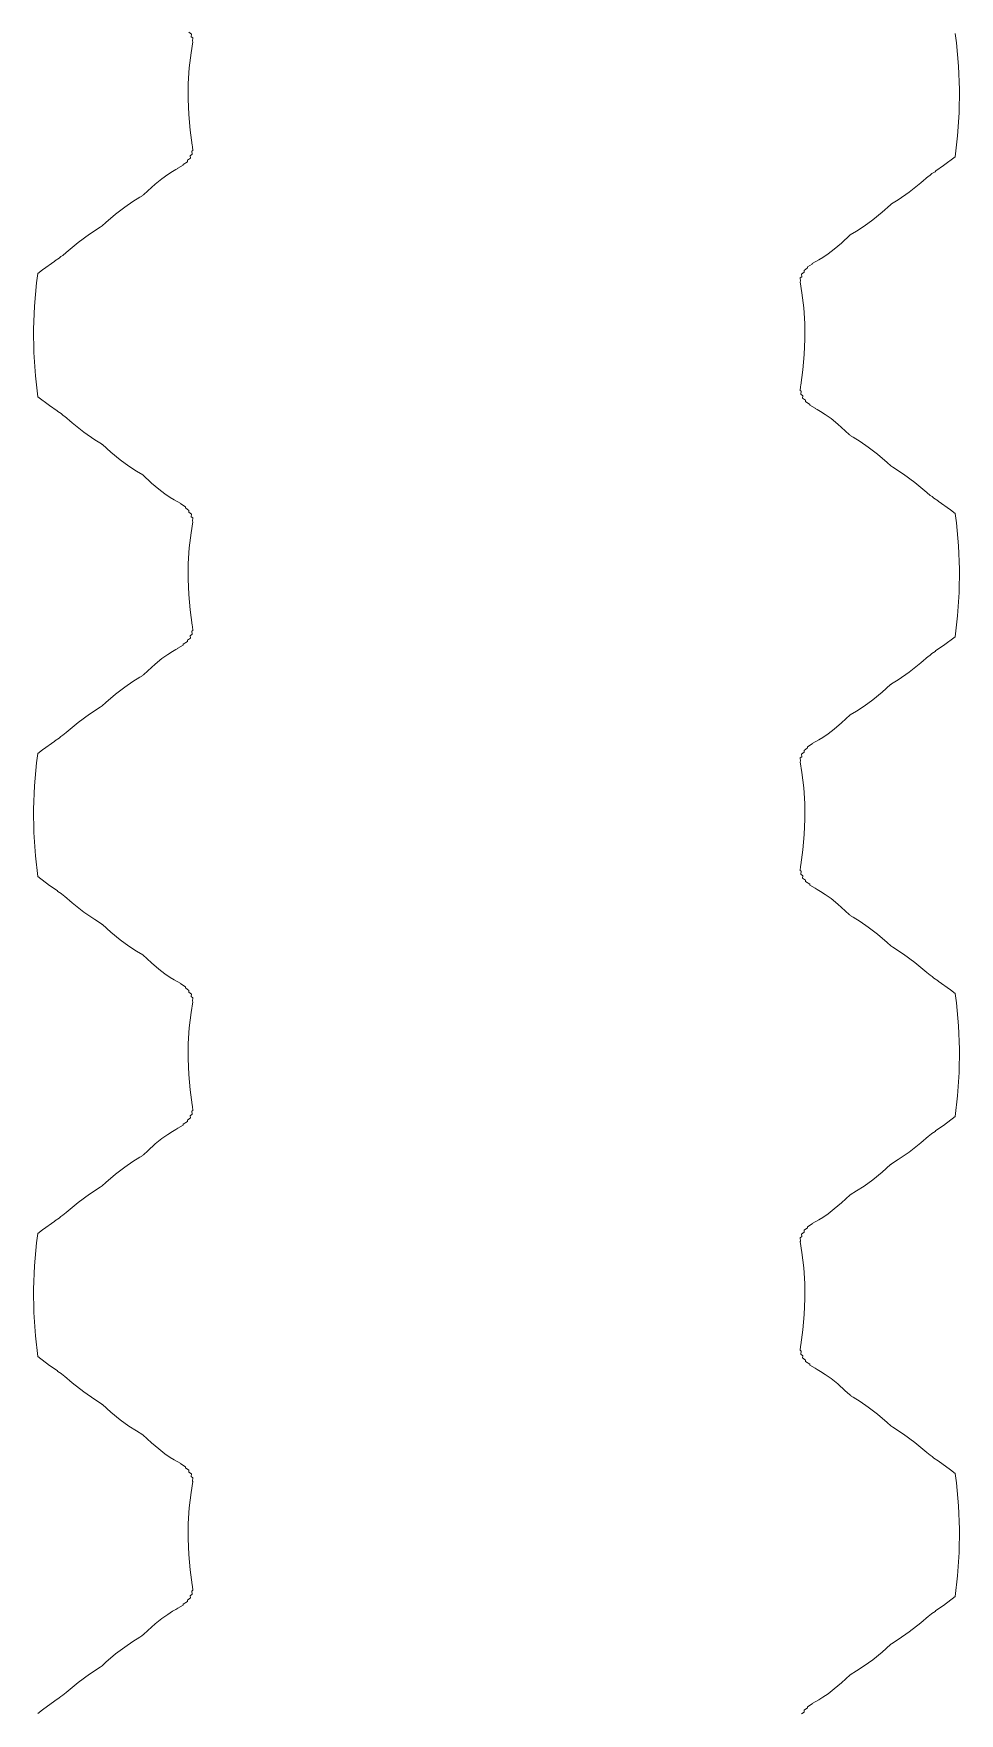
# Model space of a CAD drawing. Header units: millimetres. Extents: x -1 to 1, y -50 to 52.
# Drawn here: x -0.965 to 0.965, y 1.128 to 4.628 of the extents above; entities that cross this region are included whole.
import ezdxf

# ---------------------------------------------------------------- set-up
doc = ezdxf.new("R2010")
doc.units = ezdxf.units.MM
doc.layers.add('rack1', color=7, linetype='CONTINUOUS', lineweight=0)
doc.layers.add('rack2', color=7, linetype='CONTINUOUS', lineweight=0)

msp = doc.modelspace()

# ---------------------------------------------------------------- linework, layer by layer
at = {"layer": 'rack1'}
for p, q in [((-0.636, 4.627), (-0.6411, 4.6309)), ((-0.6363, 4.6216), (-0.636, 4.627)), ((-0.6333, 4.6191), (-0.6363, 4.6216)), ((-0.6404, 4.5565), (-0.6368, 4.5883)), ((-0.6368, 4.5883), (-0.6331, 4.6111)), ((-0.6341, 4.6121), (-0.6333, 4.6191)), ((-0.6331, 4.6111), (-0.6341, 4.6121)), ((-0.6425, 4.5242), (-0.6404, 4.5565)), ((-0.6429, 4.4917), (-0.6425, 4.5242)), ((-0.6416, 4.4593), (-0.6429, 4.4917)), ((-0.6388, 4.4273), (-0.6416, 4.4593)), ((-0.6344, 4.3959), (-0.6388, 4.4273)), ((-0.6384, 4.3734), (-0.6344, 4.3767)), ((-0.6349, 4.3829), (-0.6329, 4.3847)), ((-0.6344, 4.3767), (-0.6349, 4.3829)), ((-0.6338, 4.3926), (-0.6344, 4.3959)), ((-0.634, 4.3925), (-0.6338, 4.3926)), ((-0.6329, 4.3847), (-0.634, 4.3925)), ((-0.6854, 4.3346), (-0.6758, 4.3409)), ((-0.6758, 4.3409), (-0.6688, 4.3449)), ((-0.6688, 4.3449), (-0.6642, 4.3473)), ((-0.6642, 4.3473), (-0.6641, 4.3477)), ((-0.6641, 4.3477), (-0.6532, 4.354)), ((-0.6532, 4.354), (-0.6531, 4.3557)), ((-0.6531, 4.3557), (-0.6445, 4.3613)), ((-0.6445, 4.3643), (-0.6382, 4.3688)), ((-0.6445, 4.3613), (-0.6445, 4.3643)), ((-0.6382, 4.3688), (-0.6384, 4.3734)), ((-0.7272, 4.3006), (-0.7115, 4.3146)), ((-0.7115, 4.3146), (-0.6975, 4.3259)), ((-0.6975, 4.3259), (-0.6854, 4.3346)), ((-0.7751, 4.2665), (-0.7583, 4.2782)), ((-0.7583, 4.2782), (-0.7437, 4.2873)), ((-0.7437, 4.2873), (-0.7396, 4.2895)), ((-0.7396, 4.2895), (-0.7386, 4.2905)), ((-0.7386, 4.2905), (-0.7356, 4.2923)), ((-0.7356, 4.2923), (-0.7272, 4.3006)), ((-0.8144, 4.2346), (-0.794, 4.252)), ((-0.794, 4.252), (-0.7751, 4.2665)), ((-0.8721, 4.1927), (-0.8484, 4.2102)), ((-0.8484, 4.2102), (-0.8266, 4.2247)), ((-0.8266, 4.2247), (-0.8221, 4.2273)), ((-0.8221, 4.2273), (-0.8144, 4.2346)), ((-0.9083, 4.1636), (-0.9039, 4.1661)), ((-0.9039, 4.1661), (-0.8974, 4.172)), ((-0.8974, 4.172), (-0.8721, 4.1927)), ((-0.9563, 4.1282), (-0.9466, 4.1358)), ((-0.9466, 4.1358), (-0.921, 4.1541)), ((-0.921, 4.1541), (-0.9205, 4.1546)), ((-0.9205, 4.1546), (-0.9116, 4.1603)), ((-0.9116, 4.1603), (-0.9083, 4.1636)), ((-0.9633, 4.0606), (-0.959, 4.1088)), ((-0.959, 4.1088), (-0.9563, 4.1282)), ((-0.9651, 4.012), (-0.9633, 4.0606)), ((-0.9645, 3.9634), (-0.9651, 4.012)), ((-0.9614, 3.9149), (-0.9645, 3.9634)), ((-0.9565, 3.8716), (-0.9614, 3.9149)), ((-0.9321, 3.8533), (-0.9565, 3.8716)), ((-0.9161, 3.8425), (-0.9321, 3.8533)), ((-0.9142, 3.8405), (-0.9161, 3.8425)), ((-0.9075, 3.8365), (-0.9142, 3.8405)), ((-0.9028, 3.832), (-0.9075, 3.8365)), ((-0.9007, 3.8308), (-0.9028, 3.832)), ((-0.8846, 3.817), (-0.9007, 3.8308)), ((-0.8601, 3.7979), (-0.8846, 3.817)), ((-0.8372, 3.782), (-0.8601, 3.7979)), ((-0.8233, 3.7732), (-0.8372, 3.782)), ((-0.8222, 3.7721), (-0.8233, 3.7732)), ((-0.8214, 3.7717), (-0.8222, 3.7721)), ((-0.804, 3.756), (-0.8214, 3.7717)), ((-0.7843, 3.7401), (-0.804, 3.756)), ((-0.7664, 3.727), (-0.7843, 3.7401)), ((-0.7507, 3.7167), (-0.7664, 3.727)), ((-0.7373, 3.7088), (-0.7507, 3.7167)), ((-0.7192, 3.6918), (-0.7373, 3.7088)), ((-0.7042, 3.6792), (-0.7192, 3.6918)), ((-0.6912, 3.6692), (-0.7042, 3.6792)), ((-0.6803, 3.6617), (-0.6912, 3.6692)), ((-0.672, 3.6566), (-0.6803, 3.6617)), ((-0.6584, 3.6491), (-0.672, 3.6566)), ((-0.6583, 3.6481), (-0.6584, 3.6491)), ((-0.6485, 3.6421), (-0.6583, 3.6481)), ((-0.6485, 3.6398), (-0.6485, 3.6421)), ((-0.6411, 3.6347), (-0.6485, 3.6398)), ((-0.6411, 3.6309), (-0.6411, 3.6347)), ((-0.636, 3.627), (-0.6411, 3.6309)), ((-0.6368, 3.5883), (-0.6331, 3.6111)), ((-0.6363, 3.6216), (-0.636, 3.627)), ((-0.6333, 3.6191), (-0.6363, 3.6216)), ((-0.6341, 3.6121), (-0.6333, 3.6191)), ((-0.6331, 3.6111), (-0.6341, 3.6121)), ((-0.6404, 3.5565), (-0.6368, 3.5883)), ((-0.6425, 3.5242), (-0.6404, 3.5565)), ((-0.6429, 3.4917), (-0.6425, 3.5242)), ((-0.6416, 3.4593), (-0.6429, 3.4917)), ((-0.6388, 3.4273), (-0.6416, 3.4593)), ((-0.6344, 3.3959), (-0.6388, 3.4273)), ((-0.6338, 3.3926), (-0.6344, 3.3959)), ((-0.6531, 3.3557), (-0.6445, 3.3613)), ((-0.6445, 3.3643), (-0.6382, 3.3688)), ((-0.6445, 3.3613), (-0.6445, 3.3643)), ((-0.6384, 3.3734), (-0.6344, 3.3767)), ((-0.6382, 3.3688), (-0.6384, 3.3734)), ((-0.6349, 3.3829), (-0.6329, 3.3847)), ((-0.6344, 3.3767), (-0.6349, 3.3829)), ((-0.634, 3.3925), (-0.6338, 3.3926)), ((-0.6329, 3.3847), (-0.634, 3.3925)), ((-0.7115, 3.3146), (-0.6975, 3.3259)), ((-0.6975, 3.3259), (-0.6854, 3.3346)), ((-0.6854, 3.3346), (-0.6758, 3.3409)), ((-0.6758, 3.3409), (-0.6688, 3.3449)), ((-0.6688, 3.3449), (-0.6642, 3.3473)), ((-0.6642, 3.3473), (-0.6641, 3.3477)), ((-0.6641, 3.3477), (-0.6532, 3.354)), ((-0.6532, 3.354), (-0.6531, 3.3557)), ((-0.7396, 3.2895), (-0.7386, 3.2905)), ((-0.7386, 3.2905), (-0.7356, 3.2923)), ((-0.7356, 3.2923), (-0.7272, 3.3006)), ((-0.7272, 3.3006), (-0.7115, 3.3146)), ((-0.794, 3.252), (-0.7751, 3.2665)), ((-0.7751, 3.2665), (-0.7583, 3.2782)), ((-0.7583, 3.2782), (-0.7437, 3.2873)), ((-0.7437, 3.2873), (-0.7396, 3.2895)), ((-0.8484, 3.2102), (-0.8266, 3.2247)), ((-0.8266, 3.2247), (-0.8221, 3.2273)), ((-0.8221, 3.2273), (-0.8144, 3.2346)), ((-0.8144, 3.2346), (-0.794, 3.252)), ((-0.8974, 3.172), (-0.8721, 3.1927)), ((-0.8721, 3.1927), (-0.8484, 3.2102)), ((-0.9466, 3.1358), (-0.921, 3.1541)), ((-0.921, 3.1541), (-0.9205, 3.1546)), ((-0.9205, 3.1546), (-0.9116, 3.1603)), ((-0.9116, 3.1603), (-0.9083, 3.1636)), ((-0.9083, 3.1636), (-0.9039, 3.1661)), ((-0.9039, 3.1661), (-0.8974, 3.172)), ((-0.959, 3.1088), (-0.9563, 3.1282)), ((-0.9563, 3.1282), (-0.9466, 3.1358)), ((-0.9633, 3.0606), (-0.959, 3.1088)), ((-0.9651, 3.012), (-0.9633, 3.0606)), ((-0.9645, 2.9634), (-0.9651, 3.012)), ((-0.9614, 2.9149), (-0.9645, 2.9634)), ((-0.9565, 2.8716), (-0.9614, 2.9149)), ((-0.9321, 2.8533), (-0.9565, 2.8716)), ((-0.9161, 2.8425), (-0.9321, 2.8533)), ((-0.9142, 2.8405), (-0.9161, 2.8425)), ((-0.9075, 2.8365), (-0.9142, 2.8405)), ((-0.9028, 2.832), (-0.9075, 2.8365)), ((-0.9007, 2.8308), (-0.9028, 2.832)), ((-0.8846, 2.817), (-0.9007, 2.8308)), ((-0.8601, 2.7979), (-0.8846, 2.817)), ((-0.8372, 2.782), (-0.8601, 2.7979)), ((-0.8233, 2.7732), (-0.8372, 2.782)), ((-0.8222, 2.7721), (-0.8233, 2.7732)), ((-0.8214, 2.7717), (-0.8222, 2.7721)), ((-0.804, 2.756), (-0.8214, 2.7717)), ((-0.7843, 2.7401), (-0.804, 2.756)), ((-0.7664, 2.727), (-0.7843, 2.7401)), ((-0.7507, 2.7167), (-0.7664, 2.727)), ((-0.7373, 2.7088), (-0.7507, 2.7167)), ((-0.7192, 2.6918), (-0.7373, 2.7088)), ((-0.7042, 2.6792), (-0.7192, 2.6918)), ((-0.6912, 2.6692), (-0.7042, 2.6792)), ((-0.6803, 2.6617), (-0.6912, 2.6692)), ((-0.672, 2.6566), (-0.6803, 2.6617)), ((-0.6584, 2.6491), (-0.672, 2.6566)), ((-0.6583, 2.6481), (-0.6584, 2.6491)), ((-0.6485, 2.6421), (-0.6583, 2.6481)), ((-0.6485, 2.6398), (-0.6485, 2.6421)), ((-0.6411, 2.6347), (-0.6485, 2.6398)), ((-0.6411, 2.6309), (-0.6411, 2.6347)), ((-0.636, 2.627), (-0.6411, 2.6309)), ((-0.6363, 2.6216), (-0.636, 2.627)), ((-0.6368, 2.5883), (-0.6331, 2.6111)), ((-0.6333, 2.6191), (-0.6363, 2.6216)), ((-0.6341, 2.6121), (-0.6333, 2.6191)), ((-0.6331, 2.6111), (-0.6341, 2.6121)), ((-0.6425, 2.5242), (-0.6404, 2.5565)), ((-0.6404, 2.5565), (-0.6368, 2.5883)), ((-0.6429, 2.4917), (-0.6425, 2.5242)), ((-0.6416, 2.4593), (-0.6429, 2.4917)), ((-0.6388, 2.4273), (-0.6416, 2.4593)), ((-0.6344, 2.3959), (-0.6388, 2.4273)), ((-0.6349, 2.3829), (-0.6329, 2.3847)), ((-0.6344, 2.3767), (-0.6349, 2.3829)), ((-0.6338, 2.3926), (-0.6344, 2.3959)), ((-0.634, 2.3925), (-0.6338, 2.3926)), ((-0.6329, 2.3847), (-0.634, 2.3925)), ((-0.6688, 2.3449), (-0.6642, 2.3473)), ((-0.6642, 2.3473), (-0.6641, 2.3477)), ((-0.6641, 2.3477), (-0.6532, 2.354)), ((-0.6532, 2.354), (-0.6531, 2.3557)), ((-0.6531, 2.3557), (-0.6445, 2.3613)), ((-0.6445, 2.3643), (-0.6382, 2.3688)), ((-0.6445, 2.3613), (-0.6445, 2.3643)), ((-0.6384, 2.3734), (-0.6344, 2.3767)), ((-0.6382, 2.3688), (-0.6384, 2.3734)), ((-0.7272, 2.3006), (-0.7115, 2.3146)), ((-0.7115, 2.3146), (-0.6975, 2.3259)), ((-0.6975, 2.3259), (-0.6854, 2.3346)), ((-0.6854, 2.3346), (-0.6758, 2.3409)), ((-0.6758, 2.3409), (-0.6688, 2.3449)), ((-0.7751, 2.2665), (-0.7583, 2.2782)), ((-0.7583, 2.2782), (-0.7437, 2.2873)), ((-0.7437, 2.2873), (-0.7396, 2.2895)), ((-0.7396, 2.2895), (-0.7386, 2.2905)), ((-0.7386, 2.2905), (-0.7356, 2.2923)), ((-0.7356, 2.2923), (-0.7272, 2.3006)), ((-0.8144, 2.2346), (-0.794, 2.252)), ((-0.794, 2.252), (-0.7751, 2.2665)), ((-0.8721, 2.1927), (-0.8484, 2.2102)), ((-0.8484, 2.2102), (-0.8266, 2.2247)), ((-0.8266, 2.2247), (-0.8221, 2.2273)), ((-0.8221, 2.2273), (-0.8144, 2.2346)), ((-0.9039, 2.1661), (-0.8974, 2.172)), ((-0.8974, 2.172), (-0.8721, 2.1927)), ((-0.9563, 2.1282), (-0.9466, 2.1358)), ((-0.9466, 2.1358), (-0.921, 2.1541)), ((-0.921, 2.1541), (-0.9205, 2.1546)), ((-0.9205, 2.1546), (-0.9116, 2.1603)), ((-0.9116, 2.1603), (-0.9083, 2.1636)), ((-0.9083, 2.1636), (-0.9039, 2.1661)), ((-0.9633, 2.0606), (-0.959, 2.1088)), ((-0.959, 2.1088), (-0.9563, 2.1282)), ((-0.9651, 2.012), (-0.9633, 2.0606)), ((-0.9645, 1.9634), (-0.9651, 2.012)), ((-0.9614, 1.9149), (-0.9645, 1.9634)), ((-0.9565, 1.8716), (-0.9614, 1.9149)), ((-0.9321, 1.8533), (-0.9565, 1.8716)), ((-0.9161, 1.8425), (-0.9321, 1.8533)), ((-0.9142, 1.8405), (-0.9161, 1.8425)), ((-0.9075, 1.8365), (-0.9142, 1.8405)), ((-0.9028, 1.832), (-0.9075, 1.8365)), ((-0.9007, 1.8308), (-0.9028, 1.832)), ((-0.8846, 1.817), (-0.9007, 1.8308)), ((-0.8601, 1.7979), (-0.8846, 1.817)), ((-0.8372, 1.782), (-0.8601, 1.7979)), ((-0.8233, 1.7732), (-0.8372, 1.782)), ((-0.8222, 1.7721), (-0.8233, 1.7732)), ((-0.8214, 1.7717), (-0.8222, 1.7721)), ((-0.804, 1.756), (-0.8214, 1.7717)), ((-0.7843, 1.7401), (-0.804, 1.756)), ((-0.7664, 1.727), (-0.7843, 1.7401)), ((-0.7507, 1.7167), (-0.7664, 1.727)), ((-0.7373, 1.7088), (-0.7507, 1.7167)), ((-0.7192, 1.6918), (-0.7373, 1.7088)), ((-0.7042, 1.6792), (-0.7192, 1.6918)), ((-0.6912, 1.6692), (-0.7042, 1.6792)), ((-0.6803, 1.6617), (-0.6912, 1.6692)), ((-0.672, 1.6566), (-0.6803, 1.6617)), ((-0.6584, 1.6491), (-0.672, 1.6566)), ((-0.6583, 1.6481), (-0.6584, 1.6491)), ((-0.6485, 1.6421), (-0.6583, 1.6481)), ((-0.6485, 1.6398), (-0.6485, 1.6421)), ((-0.6411, 1.6347), (-0.6485, 1.6398)), ((-0.6411, 1.6309), (-0.6411, 1.6347)), ((-0.636, 1.627), (-0.6411, 1.6309)), ((-0.6368, 1.5883), (-0.6331, 1.6111)), ((-0.6363, 1.6216), (-0.636, 1.627)), ((-0.6333, 1.6191), (-0.6363, 1.6216)), ((-0.6341, 1.6121), (-0.6333, 1.6191)), ((-0.6331, 1.6111), (-0.6341, 1.6121)), ((-0.6404, 1.5565), (-0.6368, 1.5883)), ((-0.6425, 1.5242), (-0.6404, 1.5565)), ((-0.6429, 1.4917), (-0.6425, 1.5242)), ((-0.6416, 1.4593), (-0.6429, 1.4917)), ((-0.6388, 1.4273), (-0.6416, 1.4593)), ((-0.6344, 1.3959), (-0.6388, 1.4273)), ((-0.6445, 1.3643), (-0.6382, 1.3688)), ((-0.6384, 1.3734), (-0.6344, 1.3767)), ((-0.6382, 1.3688), (-0.6384, 1.3734)), ((-0.6349, 1.3829), (-0.6329, 1.3847)), ((-0.6344, 1.3767), (-0.6349, 1.3829)), ((-0.6338, 1.3926), (-0.6344, 1.3959)), ((-0.634, 1.3925), (-0.6338, 1.3926)), ((-0.6329, 1.3847), (-0.634, 1.3925)), ((-0.6975, 1.3259), (-0.6854, 1.3346)), ((-0.6854, 1.3346), (-0.6758, 1.3409)), ((-0.6758, 1.3409), (-0.6688, 1.3449)), ((-0.6688, 1.3449), (-0.6642, 1.3473)), ((-0.6642, 1.3473), (-0.6641, 1.3477)), ((-0.6641, 1.3477), (-0.6532, 1.354)), ((-0.6532, 1.354), (-0.6531, 1.3557)), ((-0.6531, 1.3557), (-0.6445, 1.3613)), ((-0.6445, 1.3613), (-0.6445, 1.3643)), ((-0.7356, 1.2923), (-0.7272, 1.3006)), ((-0.7272, 1.3006), (-0.7115, 1.3146)), ((-0.7115, 1.3146), (-0.6975, 1.3259)), ((-0.794, 1.252), (-0.7751, 1.2665)), ((-0.7751, 1.2665), (-0.7583, 1.2782)), ((-0.7583, 1.2782), (-0.7437, 1.2873)), ((-0.7437, 1.2873), (-0.7396, 1.2895)), ((-0.7396, 1.2895), (-0.7386, 1.2905)), ((-0.7386, 1.2905), (-0.7356, 1.2923)), ((-0.8266, 1.2247), (-0.8221, 1.2273)), ((-0.8221, 1.2273), (-0.8144, 1.2346)), ((-0.8144, 1.2346), (-0.794, 1.252)), ((-0.8974, 1.172), (-0.8721, 1.1927)), ((-0.8721, 1.1927), (-0.8484, 1.2102)), ((-0.8484, 1.2102), (-0.8266, 1.2247)), ((-0.9205, 1.1546), (-0.9116, 1.1603)), ((-0.9116, 1.1603), (-0.9083, 1.1636)), ((-0.9083, 1.1636), (-0.9039, 1.1661)), ((-0.9039, 1.1661), (-0.8974, 1.172)), ((-0.9563, 1.1282), (-0.9466, 1.1358)), ((-0.9466, 1.1358), (-0.921, 1.1541)), ((-0.921, 1.1541), (-0.9205, 1.1546))]:
    msp.add_line(p, q, dxfattribs=at)
at = {"layer": 'rack2'}
for p, q in [((0.959, 4.6088), (0.9563, 4.6282)), ((0.9633, 4.5606), (0.959, 4.6088)), ((0.9651, 4.512), (0.9633, 4.5606)), ((0.9645, 4.4634), (0.9651, 4.512)), ((0.9614, 4.4149), (0.9645, 4.4634)), ((0.9565, 4.3716), (0.9614, 4.4149)), ((0.9075, 4.3365), (0.9142, 4.3405)), ((0.9142, 4.3405), (0.9161, 4.3425)), ((0.9161, 4.3425), (0.9321, 4.3533)), ((0.9321, 4.3533), (0.9565, 4.3716)), ((0.8601, 4.2979), (0.8846, 4.317)), ((0.8846, 4.317), (0.9007, 4.3308)), ((0.9007, 4.3308), (0.9028, 4.332)), ((0.9028, 4.332), (0.9075, 4.3365)), ((0.804, 4.256), (0.8214, 4.2717)), ((0.8214, 4.2717), (0.8222, 4.2721)), ((0.8222, 4.2721), (0.8233, 4.2732)), ((0.8233, 4.2732), (0.8372, 4.282)), ((0.8372, 4.282), (0.8601, 4.2979)), ((0.7664, 4.227), (0.7843, 4.2401)), ((0.7843, 4.2401), (0.804, 4.256)), ((0.7192, 4.1918), (0.7373, 4.2088)), ((0.7373, 4.2088), (0.7507, 4.2167)), ((0.7507, 4.2167), (0.7664, 4.227)), ((0.6803, 4.1617), (0.6912, 4.1692)), ((0.6912, 4.1692), (0.7042, 4.1792)), ((0.7042, 4.1792), (0.7192, 4.1918)), ((0.636, 4.127), (0.6411, 4.1309)), ((0.6411, 4.1347), (0.6485, 4.1398)), ((0.6411, 4.1309), (0.6411, 4.1347)), ((0.6485, 4.1421), (0.6583, 4.1481)), ((0.6485, 4.1398), (0.6485, 4.1421)), ((0.6583, 4.1481), (0.6584, 4.1491)), ((0.6584, 4.1491), (0.672, 4.1566)), ((0.672, 4.1566), (0.6803, 4.1617)), ((0.6331, 4.1111), (0.6341, 4.1121)), ((0.6368, 4.0883), (0.6331, 4.1111)), ((0.6333, 4.1191), (0.6363, 4.1216)), ((0.6341, 4.1121), (0.6333, 4.1191)), ((0.6363, 4.1216), (0.636, 4.127)), ((0.6404, 4.0565), (0.6368, 4.0883)), ((0.6425, 4.0242), (0.6404, 4.0565)), ((0.6416, 3.9593), (0.6429, 3.9917)), ((0.6429, 3.9917), (0.6425, 4.0242)), ((0.6388, 3.9273), (0.6416, 3.9593)), ((0.6344, 3.8959), (0.6388, 3.9273)), ((0.6329, 3.8847), (0.634, 3.8925)), ((0.6338, 3.8926), (0.6344, 3.8959)), ((0.634, 3.8925), (0.6338, 3.8926)), ((0.6349, 3.8829), (0.6329, 3.8847)), ((0.6344, 3.8767), (0.6349, 3.8829)), ((0.6384, 3.8734), (0.6344, 3.8767)), ((0.6382, 3.8688), (0.6384, 3.8734)), ((0.6445, 3.8643), (0.6382, 3.8688)), ((0.6445, 3.8613), (0.6445, 3.8643)), ((0.6531, 3.8557), (0.6445, 3.8613)), ((0.6532, 3.854), (0.6531, 3.8557)), ((0.6641, 3.8477), (0.6532, 3.854)), ((0.6642, 3.8473), (0.6641, 3.8477)), ((0.6688, 3.8449), (0.6642, 3.8473)), ((0.6758, 3.8409), (0.6688, 3.8449)), ((0.6854, 3.8346), (0.6758, 3.8409)), ((0.6975, 3.8259), (0.6854, 3.8346)), ((0.7115, 3.8146), (0.6975, 3.8259)), ((0.7272, 3.8006), (0.7115, 3.8146)), ((0.7356, 3.7923), (0.7272, 3.8006)), ((0.7386, 3.7905), (0.7356, 3.7923)), ((0.7396, 3.7895), (0.7386, 3.7905)), ((0.7437, 3.7873), (0.7396, 3.7895)), ((0.7583, 3.7782), (0.7437, 3.7873)), ((0.7751, 3.7665), (0.7583, 3.7782)), ((0.794, 3.752), (0.7751, 3.7665)), ((0.8144, 3.7346), (0.794, 3.752)), ((0.8221, 3.7273), (0.8144, 3.7346)), ((0.8266, 3.7247), (0.8221, 3.7273)), ((0.8484, 3.7102), (0.8266, 3.7247)), ((0.8721, 3.6927), (0.8484, 3.7102)), ((0.8974, 3.672), (0.8721, 3.6927)), ((0.9039, 3.6661), (0.8974, 3.672)), ((0.9083, 3.6636), (0.9039, 3.6661)), ((0.9116, 3.6603), (0.9083, 3.6636)), ((0.9205, 3.6546), (0.9116, 3.6603)), ((0.921, 3.6541), (0.9205, 3.6546)), ((0.9466, 3.6358), (0.921, 3.6541)), ((0.9563, 3.6282), (0.9466, 3.6358)), ((0.959, 3.6088), (0.9563, 3.6282)), ((0.9633, 3.5606), (0.959, 3.6088)), ((0.9651, 3.512), (0.9633, 3.5606)), ((0.9645, 3.4634), (0.9651, 3.512)), ((0.9614, 3.4149), (0.9645, 3.4634)), ((0.9565, 3.3716), (0.9614, 3.4149)), ((0.9321, 3.3533), (0.9565, 3.3716)), ((0.8846, 3.317), (0.9007, 3.3308)), ((0.9007, 3.3308), (0.9028, 3.332)), ((0.9028, 3.332), (0.9075, 3.3365)), ((0.9075, 3.3365), (0.9142, 3.3405)), ((0.9142, 3.3405), (0.9161, 3.3425)), ((0.9161, 3.3425), (0.9321, 3.3533)), ((0.8372, 3.282), (0.8601, 3.2979)), ((0.8601, 3.2979), (0.8846, 3.317)), ((0.7843, 3.2401), (0.804, 3.256)), ((0.804, 3.256), (0.8214, 3.2717)), ((0.8214, 3.2717), (0.8222, 3.2721)), ((0.8222, 3.2721), (0.8233, 3.2732)), ((0.8233, 3.2732), (0.8372, 3.282)), ((0.7507, 3.2167), (0.7664, 3.227)), ((0.7664, 3.227), (0.7843, 3.2401)), ((0.7042, 3.1792), (0.7192, 3.1918)), ((0.7192, 3.1918), (0.7373, 3.2088)), ((0.7373, 3.2088), (0.7507, 3.2167)), ((0.6584, 3.1491), (0.672, 3.1566)), ((0.672, 3.1566), (0.6803, 3.1617)), ((0.6803, 3.1617), (0.6912, 3.1692)), ((0.6912, 3.1692), (0.7042, 3.1792)), ((0.6333, 3.1191), (0.6363, 3.1216)), ((0.6341, 3.1121), (0.6333, 3.1191)), ((0.636, 3.127), (0.6411, 3.1309)), ((0.6363, 3.1216), (0.636, 3.127)), ((0.6411, 3.1347), (0.6485, 3.1398)), ((0.6411, 3.1309), (0.6411, 3.1347)), ((0.6485, 3.1421), (0.6583, 3.1481)), ((0.6485, 3.1398), (0.6485, 3.1421)), ((0.6583, 3.1481), (0.6584, 3.1491)), ((0.6331, 3.1111), (0.6341, 3.1121)), ((0.6368, 3.0883), (0.6331, 3.1111)), ((0.6404, 3.0565), (0.6368, 3.0883)), ((0.6425, 3.0242), (0.6404, 3.0565)), ((0.6429, 2.9917), (0.6425, 3.0242)), ((0.6416, 2.9593), (0.6429, 2.9917)), ((0.6388, 2.9273), (0.6416, 2.9593)), ((0.6344, 2.8959), (0.6388, 2.9273)), ((0.6329, 2.8847), (0.634, 2.8925)), ((0.6349, 2.8829), (0.6329, 2.8847)), ((0.6338, 2.8926), (0.6344, 2.8959)), ((0.634, 2.8925), (0.6338, 2.8926)), ((0.6344, 2.8767), (0.6349, 2.8829)), ((0.6384, 2.8734), (0.6344, 2.8767)), ((0.6382, 2.8688), (0.6384, 2.8734)), ((0.6445, 2.8643), (0.6382, 2.8688)), ((0.6445, 2.8613), (0.6445, 2.8643)), ((0.6531, 2.8557), (0.6445, 2.8613)), ((0.6532, 2.854), (0.6531, 2.8557)), ((0.6641, 2.8477), (0.6532, 2.854)), ((0.6642, 2.8473), (0.6641, 2.8477)), ((0.6688, 2.8449), (0.6642, 2.8473)), ((0.6758, 2.8409), (0.6688, 2.8449)), ((0.6854, 2.8346), (0.6758, 2.8409)), ((0.6975, 2.8259), (0.6854, 2.8346)), ((0.7115, 2.8146), (0.6975, 2.8259)), ((0.7272, 2.8006), (0.7115, 2.8146)), ((0.7356, 2.7923), (0.7272, 2.8006)), ((0.7386, 2.7905), (0.7356, 2.7923)), ((0.7396, 2.7895), (0.7386, 2.7905)), ((0.7437, 2.7873), (0.7396, 2.7895)), ((0.7583, 2.7782), (0.7437, 2.7873)), ((0.7751, 2.7665), (0.7583, 2.7782)), ((0.794, 2.752), (0.7751, 2.7665)), ((0.8144, 2.7346), (0.794, 2.752)), ((0.8221, 2.7273), (0.8144, 2.7346)), ((0.8266, 2.7247), (0.8221, 2.7273)), ((0.8484, 2.7102), (0.8266, 2.7247)), ((0.8721, 2.6927), (0.8484, 2.7102)), ((0.8974, 2.672), (0.8721, 2.6927)), ((0.9039, 2.6661), (0.8974, 2.672)), ((0.9083, 2.6636), (0.9039, 2.6661)), ((0.9116, 2.6603), (0.9083, 2.6636)), ((0.9205, 2.6546), (0.9116, 2.6603)), ((0.921, 2.6541), (0.9205, 2.6546)), ((0.9466, 2.6358), (0.921, 2.6541)), ((0.9563, 2.6282), (0.9466, 2.6358)), ((0.959, 2.6088), (0.9563, 2.6282)), ((0.9633, 2.5606), (0.959, 2.6088)), ((0.9651, 2.512), (0.9633, 2.5606)), ((0.9645, 2.4634), (0.9651, 2.512)), ((0.9614, 2.4149), (0.9645, 2.4634)), ((0.9565, 2.3716), (0.9614, 2.4149)), ((0.9161, 2.3425), (0.9321, 2.3533)), ((0.9321, 2.3533), (0.9565, 2.3716)), ((0.8601, 2.2979), (0.8846, 2.317)), ((0.8846, 2.317), (0.9007, 2.3308)), ((0.9007, 2.3308), (0.9028, 2.332)), ((0.9028, 2.332), (0.9075, 2.3365)), ((0.9075, 2.3365), (0.9142, 2.3405)), ((0.9142, 2.3405), (0.9161, 2.3425)), ((0.8233, 2.2732), (0.8372, 2.282)), ((0.8372, 2.282), (0.8601, 2.2979)), ((0.7664, 2.227), (0.7843, 2.2401)), ((0.7843, 2.2401), (0.804, 2.256)), ((0.804, 2.256), (0.8214, 2.2717)), ((0.8214, 2.2717), (0.8222, 2.2721)), ((0.8222, 2.2721), (0.8233, 2.2732)), ((0.7192, 2.1918), (0.7373, 2.2088)), ((0.7373, 2.2088), (0.7507, 2.2167)), ((0.7507, 2.2167), (0.7664, 2.227)), ((0.6912, 2.1692), (0.7042, 2.1792)), ((0.7042, 2.1792), (0.7192, 2.1918)), ((0.6411, 2.1347), (0.6485, 2.1398)), ((0.6485, 2.1421), (0.6583, 2.1481)), ((0.6485, 2.1398), (0.6485, 2.1421)), ((0.6583, 2.1481), (0.6584, 2.1491)), ((0.6584, 2.1491), (0.672, 2.1566)), ((0.672, 2.1566), (0.6803, 2.1617)), ((0.6803, 2.1617), (0.6912, 2.1692)), ((0.6331, 2.1111), (0.6341, 2.1121)), ((0.6368, 2.0883), (0.6331, 2.1111)), ((0.6333, 2.1191), (0.6363, 2.1216)), ((0.6341, 2.1121), (0.6333, 2.1191)), ((0.636, 2.127), (0.6411, 2.1309)), ((0.6363, 2.1216), (0.636, 2.127)), ((0.6411, 2.1309), (0.6411, 2.1347)), ((0.6404, 2.0565), (0.6368, 2.0883)), ((0.6425, 2.0242), (0.6404, 2.0565)), ((0.6429, 1.9917), (0.6425, 2.0242)), ((0.6416, 1.9593), (0.6429, 1.9917)), ((0.6344, 1.8959), (0.6388, 1.9273)), ((0.6388, 1.9273), (0.6416, 1.9593)), ((0.6329, 1.8847), (0.634, 1.8925)), ((0.6338, 1.8926), (0.6344, 1.8959)), ((0.634, 1.8925), (0.6338, 1.8926)), ((0.6349, 1.8829), (0.6329, 1.8847)), ((0.6344, 1.8767), (0.6349, 1.8829)), ((0.6384, 1.8734), (0.6344, 1.8767)), ((0.6382, 1.8688), (0.6384, 1.8734)), ((0.6445, 1.8643), (0.6382, 1.8688)), ((0.6445, 1.8613), (0.6445, 1.8643)), ((0.6531, 1.8557), (0.6445, 1.8613)), ((0.6532, 1.854), (0.6531, 1.8557)), ((0.6641, 1.8477), (0.6532, 1.854)), ((0.6642, 1.8473), (0.6641, 1.8477)), ((0.6688, 1.8449), (0.6642, 1.8473)), ((0.6758, 1.8409), (0.6688, 1.8449)), ((0.6854, 1.8346), (0.6758, 1.8409)), ((0.6975, 1.8259), (0.6854, 1.8346)), ((0.7115, 1.8146), (0.6975, 1.8259)), ((0.7272, 1.8006), (0.7115, 1.8146)), ((0.7356, 1.7923), (0.7272, 1.8006)), ((0.7386, 1.7905), (0.7356, 1.7923)), ((0.7396, 1.7895), (0.7386, 1.7905)), ((0.7437, 1.7873), (0.7396, 1.7895)), ((0.7583, 1.7782), (0.7437, 1.7873)), ((0.7751, 1.7665), (0.7583, 1.7782)), ((0.794, 1.752), (0.7751, 1.7665)), ((0.8144, 1.7346), (0.794, 1.752)), ((0.8221, 1.7273), (0.8144, 1.7346)), ((0.8266, 1.7247), (0.8221, 1.7273)), ((0.8484, 1.7102), (0.8266, 1.7247)), ((0.8721, 1.6927), (0.8484, 1.7102)), ((0.8974, 1.672), (0.8721, 1.6927)), ((0.9039, 1.6661), (0.8974, 1.672)), ((0.9083, 1.6636), (0.9039, 1.6661)), ((0.9116, 1.6603), (0.9083, 1.6636)), ((0.9205, 1.6546), (0.9116, 1.6603)), ((0.921, 1.6541), (0.9205, 1.6546)), ((0.9466, 1.6358), (0.921, 1.6541)), ((0.9563, 1.6282), (0.9466, 1.6358)), ((0.959, 1.6088), (0.9563, 1.6282)), ((0.9633, 1.5606), (0.959, 1.6088)), ((0.9651, 1.512), (0.9633, 1.5606)), ((0.9645, 1.4634), (0.9651, 1.512)), ((0.9614, 1.4149), (0.9645, 1.4634)), ((0.9565, 1.3716), (0.9614, 1.4149)), ((0.9321, 1.3533), (0.9565, 1.3716)), ((0.8846, 1.317), (0.9007, 1.3308)), ((0.9007, 1.3308), (0.9028, 1.332)), ((0.9028, 1.332), (0.9075, 1.3365)), ((0.9075, 1.3365), (0.9142, 1.3405)), ((0.9142, 1.3405), (0.9161, 1.3425)), ((0.9161, 1.3425), (0.9321, 1.3533)), ((0.8372, 1.282), (0.8601, 1.2979)), ((0.8601, 1.2979), (0.8846, 1.317)), ((0.804, 1.256), (0.8214, 1.2717)), ((0.8214, 1.2717), (0.8222, 1.2721)), ((0.8222, 1.2721), (0.8233, 1.2732)), ((0.8233, 1.2732), (0.8372, 1.282)), ((0.7507, 1.2167), (0.7664, 1.227)), ((0.7664, 1.227), (0.7843, 1.2401)), ((0.7843, 1.2401), (0.804, 1.256)), ((0.7042, 1.1792), (0.7192, 1.1918)), ((0.7192, 1.1918), (0.7373, 1.2088)), ((0.7373, 1.2088), (0.7507, 1.2167)), ((0.6584, 1.1491), (0.672, 1.1566)), ((0.672, 1.1566), (0.6803, 1.1617)), ((0.6803, 1.1617), (0.6912, 1.1692)), ((0.6912, 1.1692), (0.7042, 1.1792)), ((0.636, 1.127), (0.6411, 1.1309)), ((0.6411, 1.1347), (0.6485, 1.1398)), ((0.6411, 1.1309), (0.6411, 1.1347)), ((0.6485, 1.1421), (0.6583, 1.1481)), ((0.6485, 1.1398), (0.6485, 1.1421)), ((0.6583, 1.1481), (0.6584, 1.1491))]:
    msp.add_line(p, q, dxfattribs=at)

doc.saveas('drawing.dxf')
